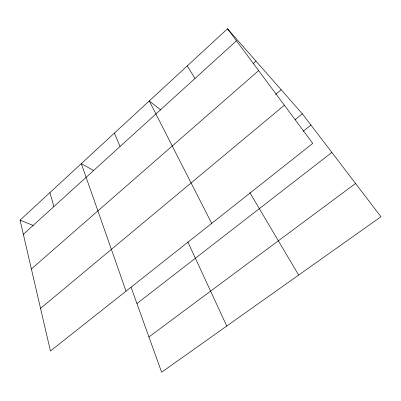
<?xml version="1.0" encoding="UTF-8"?>
<svg xmlns="http://www.w3.org/2000/svg" width="401" height="401" viewBox="0 0 401 401"><rect width="100%" height="100%" fill="white"/><g stroke="black" fill="none" stroke-linecap="round" stroke-linejoin="round"><path stroke-width="0.6" d="M227.517 28.772L312.75 143.403L50.431 350.995L20.05 220.144L227.517 28.772L302.329 113.784L380.95 216.735L161.603 372.228L131.047 287.171M23.343 234.319L236.47 40.817M253.176 63.619L255.993 61.132M31.383 268.946L258.625 70.611M275.472 94.536L281.156 89.724M40.546 308.409L284.364 105.227M295.106 119.688L302.329 113.784M303.141 131.312L310.93 125.042M136.931 303.552L331.853 152.445M148.921 336.93L355.552 183.473M20.05 220.144L33.293 225.507M93.739 170.605L81.313 163.638L126.039 291.161M160.946 110.085L149.267 100.952L211.698 223.372M187.257 65.909L194.991 78.476M249.783 192.525L298.65 275.076M187.818 241.908L226.755 326.043M114.385 133.127L120.059 146.505M49.904 192.605L53.919 206.56"/></g></svg>
